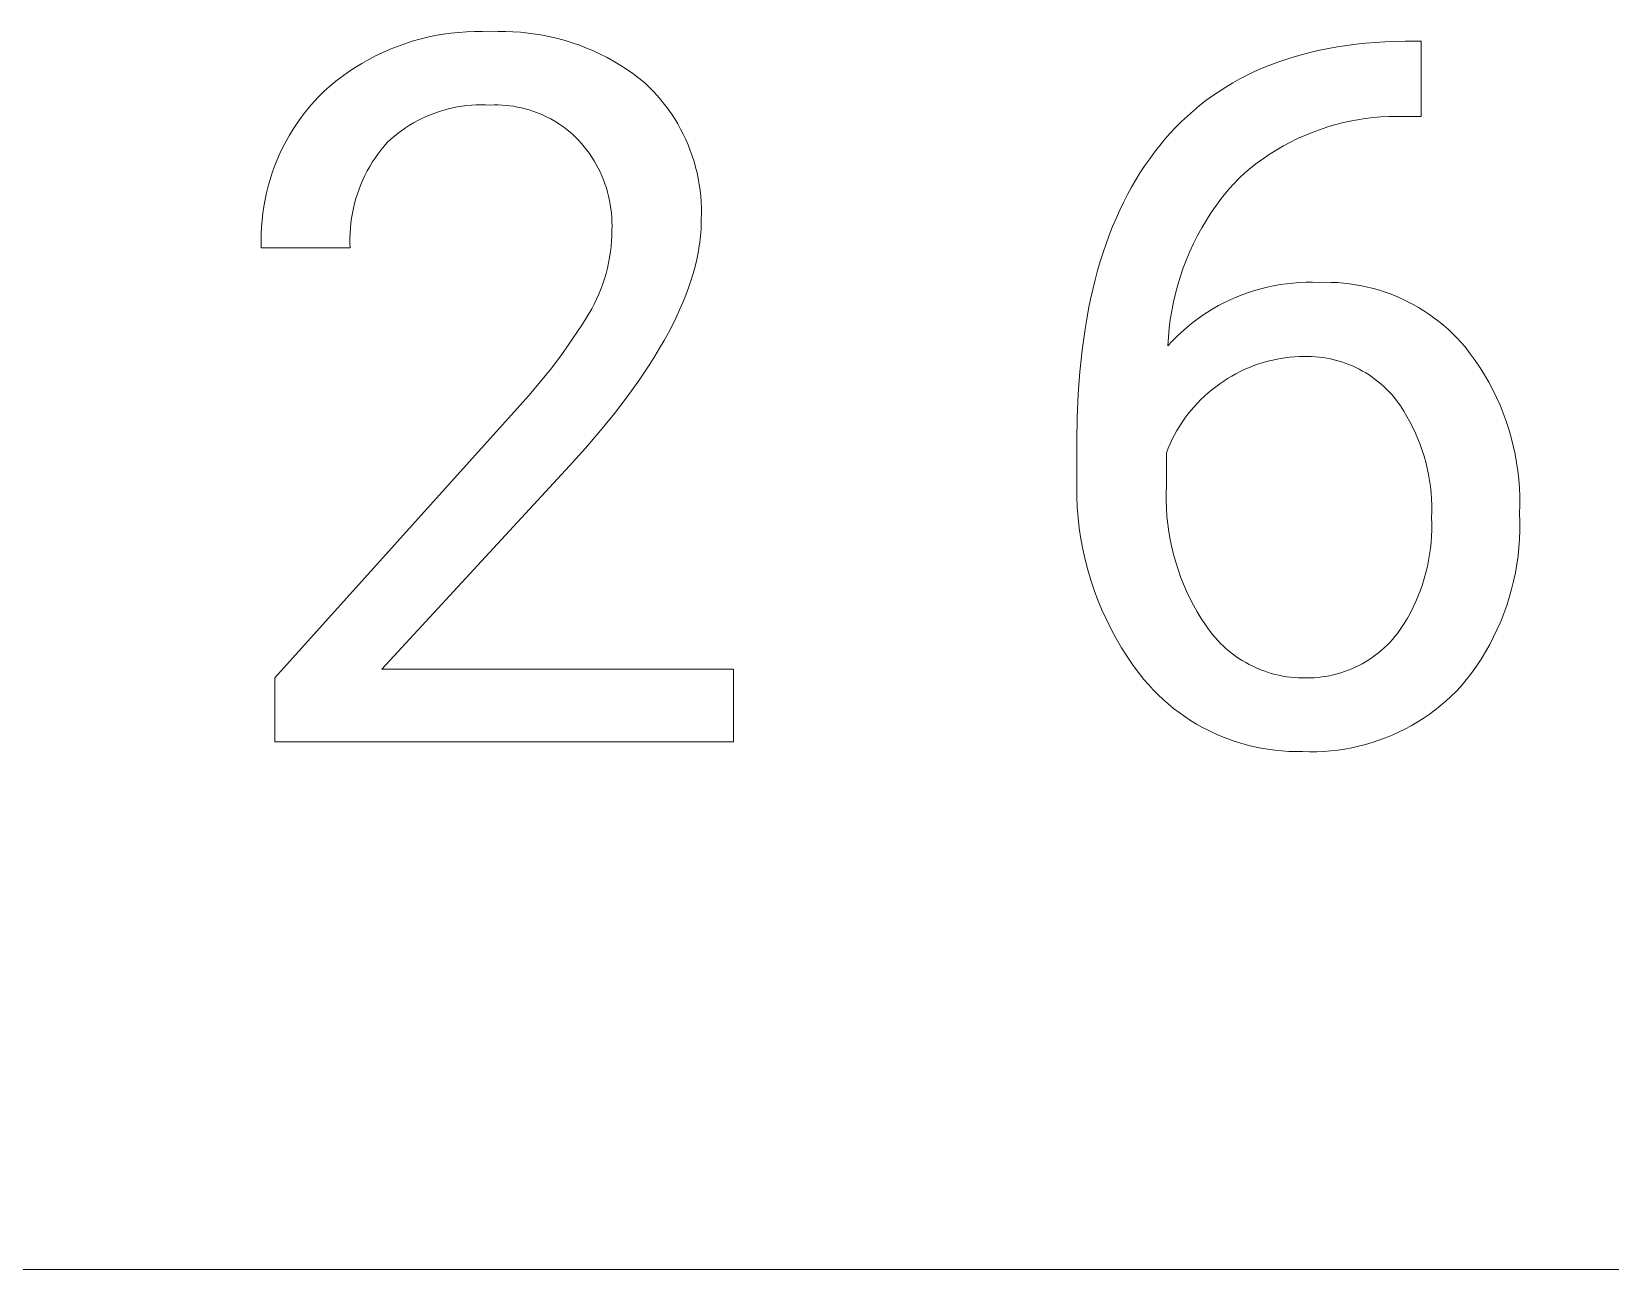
# Model space of a CAD drawing. Header units: millimetres. Extents: x 578 to 4608, y -138 to 2677.
# Drawn here: x 3785.6 to 3871.7, y 87 to 154.5 of the extents above; entities that cross this region are included whole.
import ezdxf

# ---------------------------------------------------------------- set-up
doc = ezdxf.new("R2010")
doc.units = ezdxf.units.MM
doc.header["$MEASUREMENT"] = 0
doc.layers.add('Domyślny', color=7, linetype='Continuous', true_color=0x000000)

msp = doc.modelspace()

# ---------------------------------------------------------------- linework, layer by layer
at = {"layer": 'Domyślny', "color": 18, "lineweight": 15, "true_color": 0x000000}
for p, q in [((3806.39, 153.921), (3806.804, 154.038)), ((3806.804, 154.038), (3807.222, 154.14)), ((3807.222, 154.14), (3807.643, 154.228)), ((3807.643, 154.228), (3808.067, 154.302)), ((3808.067, 154.302), (3808.493, 154.36)), ((3808.493, 154.36), (3808.921, 154.405)), ((3808.921, 154.405), (3809.35, 154.434)), ((3809.35, 154.434), (3809.779, 154.449)), ((3809.779, 154.449), (3810.21, 154.449)), ((3810.21, 154.449), (3810.639, 154.434)), ((3810.639, 154.434), (3811.051, 154.449)), ((3811.051, 154.449), (3811.464, 154.451)), ((3811.464, 154.451), (3811.876, 154.438)), ((3811.876, 154.438), (3812.287, 154.412)), ((3812.287, 154.412), (3812.697, 154.371)), ((3812.697, 154.371), (3813.106, 154.317)), ((3813.106, 154.317), (3813.513, 154.249)), ((3813.513, 154.249), (3813.917, 154.167)), ((3813.917, 154.167), (3814.318, 154.071)), ((3814.318, 154.071), (3814.715, 153.962)), ((3804.394, 153.128), (3804.782, 153.314)), ((3804.782, 153.314), (3805.176, 153.486)), ((3805.176, 153.486), (3805.576, 153.645)), ((3805.576, 153.645), (3805.981, 153.79)), ((3805.981, 153.79), (3806.39, 153.921)), ((3814.715, 153.962), (3815.109, 153.84)), ((3815.109, 153.84), (3815.498, 153.704)), ((3815.498, 153.704), (3815.883, 153.555)), ((3815.883, 153.555), (3816.262, 153.393)), ((3816.262, 153.393), (3816.635, 153.218)), ((3816.635, 153.218), (3817.003, 153.031)), ((3854.448, 153.075), (3854.904, 153.205)), ((3854.904, 153.205), (3855.369, 153.324)), ((3855.369, 153.324), (3855.842, 153.432)), ((3855.842, 153.432), (3856.324, 153.53)), ((3856.324, 153.53), (3856.815, 153.618)), ((3856.815, 153.618), (3857.314, 153.694)), ((3857.314, 153.694), (3857.822, 153.76)), ((3857.822, 153.76), (3858.338, 153.815)), ((3858.338, 153.815), (3858.863, 153.86)), ((3858.863, 153.86), (3859.396, 153.894)), ((3859.396, 153.894), (3859.938, 153.918)), ((3859.938, 153.918), (3860.489, 153.931)), ((3860.489, 153.931), (3861.361, 153.931)), ((3861.361, 153.931), (3861.361, 149.824)), ((3802.914, 152.254), (3803.272, 152.492)), ((3803.272, 152.492), (3803.639, 152.716)), ((3803.639, 152.716), (3804.013, 152.929)), ((3804.013, 152.929), (3804.394, 153.128)), ((3817.003, 153.031), (3817.363, 152.831)), ((3817.363, 152.831), (3817.717, 152.619)), ((3817.717, 152.619), (3818.063, 152.396)), ((3818.063, 152.396), (3818.402, 152.16)), ((3852.295, 152.266), (3852.708, 152.449)), ((3852.708, 152.449), (3853.13, 152.622)), ((3853.13, 152.622), (3853.561, 152.783)), ((3853.561, 152.783), (3854, 152.935)), ((3854, 152.935), (3854.448, 153.075)), ((3801.567, 151.186), (3801.89, 151.47)), ((3801.89, 151.47), (3802.222, 151.743)), ((3802.222, 151.743), (3802.564, 152.005)), ((3802.564, 152.005), (3802.914, 152.254)), ((3818.402, 152.16), (3818.732, 151.914)), ((3818.732, 151.914), (3819.054, 151.656)), ((3819.054, 151.656), (3819.287, 151.436)), ((3819.287, 151.436), (3819.511, 151.208)), ((3850.727, 151.427), (3851.106, 151.653)), ((3851.106, 151.653), (3851.494, 151.868)), ((3851.494, 151.868), (3851.89, 152.073)), ((3851.89, 152.073), (3852.295, 152.266)), ((3800.794, 150.356), (3801.042, 150.641)), ((3801.042, 150.641), (3801.3, 150.918)), ((3801.3, 150.918), (3801.567, 151.186)), ((3819.511, 151.208), (3819.729, 150.973)), ((3819.729, 150.973), (3819.938, 150.73)), ((3819.938, 150.73), (3820.139, 150.481)), ((3849.296, 150.418), (3849.641, 150.686)), ((3849.641, 150.686), (3849.994, 150.944)), ((3849.994, 150.944), (3850.356, 151.191)), ((3850.356, 151.191), (3850.727, 151.427)), ((3800.109, 149.453), (3800.327, 149.762)), ((3800.327, 149.762), (3800.556, 150.063)), ((3800.556, 150.063), (3800.794, 150.356)), ((3806.916, 149.712), (3806.688, 149.596)), ((3807.148, 149.819), (3806.916, 149.712)), ((3807.384, 149.919), (3807.148, 149.819)), ((3807.623, 150.011), (3807.384, 149.919)), ((3807.864, 150.094), (3807.623, 150.011)), ((3808.109, 150.169), (3807.864, 150.094)), ((3808.356, 150.236), (3808.109, 150.169)), ((3808.605, 150.294), (3808.356, 150.236)), ((3808.856, 150.343), (3808.605, 150.294)), ((3809.108, 150.384), (3808.856, 150.343)), ((3809.362, 150.417), (3809.108, 150.384)), ((3809.617, 150.44), (3809.362, 150.417)), ((3809.872, 150.455), (3809.617, 150.44)), ((3810.128, 150.462), (3809.872, 150.455)), ((3810.384, 150.459), (3810.128, 150.462)), ((3810.639, 150.448), (3810.384, 150.459)), ((3810.853, 150.454), (3810.639, 150.448)), ((3811.067, 150.454), (3810.853, 150.454)), ((3811.281, 150.446), (3811.067, 150.454)), ((3811.494, 150.43), (3811.281, 150.446)), ((3811.707, 150.407), (3811.494, 150.43)), ((3811.918, 150.378), (3811.707, 150.407)), ((3812.129, 150.34), (3811.918, 150.378)), ((3812.338, 150.296), (3812.129, 150.34)), ((3812.546, 150.245), (3812.338, 150.296)), ((3812.752, 150.186), (3812.546, 150.245)), ((3812.955, 150.121), (3812.752, 150.186)), ((3813.156, 150.049), (3812.955, 150.121)), ((3813.355, 149.97), (3813.156, 150.049)), ((3813.551, 149.884), (3813.355, 149.97)), ((3813.744, 149.791), (3813.551, 149.884)), ((3813.933, 149.692), (3813.744, 149.791)), ((3820.139, 150.481), (3820.331, 150.225)), ((3820.331, 150.225), (3820.515, 149.963)), ((3820.515, 149.963), (3820.69, 149.695)), ((3848.313, 149.549), (3848.632, 149.849)), ((3848.632, 149.849), (3848.96, 150.139)), ((3848.96, 150.139), (3849.296, 150.418)), ((3858.748, 149.762), (3858.322, 149.71)), ((3859.176, 149.799), (3858.748, 149.762)), ((3859.604, 149.822), (3859.176, 149.799)), ((3860.033, 149.83), (3859.604, 149.822)), ((3860.462, 149.824), (3860.033, 149.83)), ((3861.361, 149.824), (3860.462, 149.824)), ((3799.704, 148.814), (3799.901, 149.137)), ((3799.901, 149.137), (3800.109, 149.453)), ((3805.613, 148.906), (3805.413, 148.747)), ((3805.818, 149.059), (3805.613, 148.906)), ((3806.028, 149.204), (3805.818, 149.059)), ((3806.244, 149.343), (3806.028, 149.204)), ((3806.464, 149.473), (3806.244, 149.343)), ((3806.688, 149.596), (3806.464, 149.473)), ((3814.119, 149.587), (3813.933, 149.692)), ((3814.302, 149.475), (3814.119, 149.587)), ((3814.48, 149.357), (3814.302, 149.475)), ((3814.655, 149.233), (3814.48, 149.357)), ((3814.825, 149.103), (3814.655, 149.233)), ((3814.99, 148.968), (3814.825, 149.103)), ((3815.151, 148.827), (3814.99, 148.968)), ((3820.69, 149.695), (3820.855, 149.421)), ((3820.855, 149.421), (3821.012, 149.141)), ((3821.012, 149.141), (3821.159, 148.857)), ((3821.159, 148.857), (3821.296, 148.568)), ((3847.407, 148.583), (3847.7, 148.916)), ((3847.7, 148.916), (3848.002, 149.238)), ((3848.002, 149.238), (3848.313, 149.549)), ((3855.423, 148.954), (3855.026, 148.791)), ((3855.825, 149.104), (3855.423, 148.954)), ((3856.232, 149.239), (3855.825, 149.104)), ((3856.643, 149.362), (3856.232, 149.239)), ((3857.059, 149.47), (3856.643, 149.362)), ((3857.477, 149.564), (3857.059, 149.47)), ((3857.899, 149.644), (3857.477, 149.564)), ((3858.322, 149.71), (3857.899, 149.644)), ((3799.179, 147.809), (3799.342, 148.15)), ((3799.342, 148.15), (3799.517, 148.485)), ((3799.517, 148.485), (3799.704, 148.814)), ((3804.679, 147.992), (3804.515, 147.776)), ((3804.851, 148.203), (3804.679, 147.992)), ((3805.03, 148.408), (3804.851, 148.203)), ((3805.218, 148.581), (3805.03, 148.408)), ((3805.413, 148.747), (3805.218, 148.581)), ((3815.307, 148.68), (3815.151, 148.827)), ((3815.457, 148.529), (3815.307, 148.68)), ((3815.613, 148.355), (3815.457, 148.529)), ((3815.763, 148.177), (3815.613, 148.355)), ((3815.906, 147.993), (3815.763, 148.177)), ((3816.043, 147.804), (3815.906, 147.993)), ((3821.296, 148.568), (3821.423, 148.274)), ((3821.423, 148.274), (3821.541, 147.976)), ((3846.844, 147.887), (3847.122, 148.24)), ((3847.122, 148.24), (3847.407, 148.583)), ((3853.501, 148.008), (3853.137, 147.781)), ((3853.872, 148.223), (3853.501, 148.008)), ((3854.25, 148.425), (3853.872, 148.223)), ((3854.635, 148.615), (3854.25, 148.425)), ((3855.026, 148.791), (3854.635, 148.615)), ((3798.886, 147.112), (3799.027, 147.463)), ((3799.027, 147.463), (3799.179, 147.809)), ((3804.21, 147.326), (3804.069, 147.094)), ((3804.359, 147.553), (3804.21, 147.326)), ((3804.515, 147.776), (3804.359, 147.553)), ((3816.174, 147.611), (3816.043, 147.804)), ((3816.297, 147.414), (3816.174, 147.611)), ((3816.414, 147.212), (3816.297, 147.414)), ((3816.524, 147.007), (3816.414, 147.212)), ((3821.541, 147.976), (3821.649, 147.675)), ((3821.649, 147.675), (3821.746, 147.37)), ((3821.746, 147.37), (3821.833, 147.061)), ((3846.065, 146.769), (3846.316, 147.151)), ((3846.316, 147.151), (3846.576, 147.524)), ((3846.576, 147.524), (3846.844, 147.887)), ((3852.433, 147.29), (3852.094, 147.028)), ((3852.781, 147.542), (3852.433, 147.29)), ((3853.137, 147.781), (3852.781, 147.542)), ((3798.537, 146.033), (3798.641, 146.397)), ((3798.641, 146.397), (3798.758, 146.756)), ((3798.758, 146.756), (3798.886, 147.112)), ((3803.695, 146.369), (3803.587, 146.12)), ((3803.811, 146.615), (3803.695, 146.369)), ((3803.936, 146.856), (3803.811, 146.615)), ((3804.069, 147.094), (3803.936, 146.856)), ((3816.627, 146.798), (3816.524, 147.007)), ((3816.723, 146.585), (3816.627, 146.798)), ((3816.811, 146.369), (3816.723, 146.585)), ((3816.892, 146.151), (3816.811, 146.369)), ((3821.833, 147.061), (3821.91, 146.751)), ((3821.91, 146.751), (3821.976, 146.437)), ((3821.976, 146.437), (3822.031, 146.122)), ((3845.589, 145.975), (3845.823, 146.377)), ((3845.823, 146.377), (3846.065, 146.769)), ((3851.443, 146.469), (3851.116, 146.113)), ((3851.764, 146.754), (3851.443, 146.469)), ((3852.094, 147.028), (3851.764, 146.754)), ((3798.365, 145.297), (3798.444, 145.667)), ((3798.444, 145.667), (3798.537, 146.033)), ((3803.397, 145.61), (3803.316, 145.351)), ((3803.488, 145.867), (3803.397, 145.61)), ((3803.587, 146.12), (3803.488, 145.867)), ((3816.965, 145.93), (3816.892, 146.151)), ((3817.031, 145.706), (3816.965, 145.93)), ((3817.089, 145.48), (3817.031, 145.706)), ((3817.139, 145.253), (3817.089, 145.48)), ((3822.031, 146.122), (3822.076, 145.805)), ((3822.076, 145.805), (3822.111, 145.487)), ((3822.111, 145.487), (3822.134, 145.167)), ((3845.149, 145.142), (3845.365, 145.564)), ((3845.365, 145.564), (3845.589, 145.975)), ((3850.8, 145.746), (3850.498, 145.368)), ((3851.116, 146.113), (3850.8, 145.746)), ((3798.2, 144.175), (3798.243, 144.551)), ((3798.243, 144.551), (3798.297, 144.925)), ((3798.297, 144.925), (3798.365, 145.297)), ((3803.125, 144.558), (3803.08, 144.29)), ((3803.18, 144.825), (3803.125, 144.558)), ((3803.243, 145.089), (3803.18, 144.825)), ((3803.316, 145.351), (3803.243, 145.089)), ((3817.181, 145.024), (3817.139, 145.253)), ((3817.216, 144.793), (3817.181, 145.024)), ((3817.243, 144.561), (3817.216, 144.793)), ((3817.261, 144.329), (3817.243, 144.561)), ((3822.134, 145.167), (3822.147, 144.848)), ((3822.147, 144.848), (3822.149, 144.527)), ((3844.744, 144.271), (3844.942, 144.712)), ((3844.942, 144.712), (3845.149, 145.142)), ((3849.933, 144.583), (3849.671, 144.177)), ((3850.209, 144.981), (3849.933, 144.583)), ((3850.498, 145.368), (3850.209, 144.981)), ((3798.154, 143.42), (3798.171, 143.798)), ((3798.171, 143.798), (3798.2, 144.175)), ((3803.017, 143.75), (3802.999, 143.479)), ((3803.044, 144.021), (3803.017, 143.75)), ((3803.08, 144.29), (3803.044, 144.021)), ((3817.272, 144.096), (3817.261, 144.329)), ((3817.269, 143.63), (3817.274, 143.863)), ((3817.274, 143.863), (3817.272, 144.096)), ((3822.134, 143.854), (3822.125, 143.676)), ((3822.139, 144.031), (3822.134, 143.854)), ((3822.141, 144.207), (3822.139, 144.031)), ((3822.149, 144.527), (3822.141, 144.207)), ((3844.374, 143.361), (3844.555, 143.821)), ((3844.555, 143.821), (3844.744, 144.271)), ((3849.423, 143.761), (3849.189, 143.338)), ((3849.671, 144.177), (3849.423, 143.761)), ((3798.15, 143.042), (3798.154, 143.42)), ((3798.158, 142.664), (3798.15, 143.042)), ((3802.999, 143.479), (3802.991, 143.207)), ((3802.991, 143.207), (3802.992, 142.936)), ((3802.992, 142.936), (3803.003, 142.664)), ((3817.223, 142.736), (3817.248, 143.034)), ((3817.248, 143.034), (3817.263, 143.332)), ((3817.263, 143.332), (3817.269, 143.63)), ((3822.055, 142.952), (3822.029, 142.769)), ((3822.078, 143.135), (3822.055, 142.952)), ((3822.097, 143.316), (3822.078, 143.135)), ((3822.113, 143.497), (3822.097, 143.316)), ((3822.125, 143.676), (3822.113, 143.497)), ((3844.039, 142.412), (3844.202, 142.891)), ((3844.202, 142.891), (3844.374, 143.361)), ((3848.971, 142.906), (3848.767, 142.467)), ((3849.189, 143.338), (3848.971, 142.906)), ((3803.003, 142.664), (3798.158, 142.664)), ((3817.088, 141.851), (3817.142, 142.144)), ((3817.142, 142.144), (3817.187, 142.439)), ((3817.187, 142.439), (3817.223, 142.736)), ((3821.889, 142.024), (3821.798, 141.644)), ((3821.966, 142.398), (3821.889, 142.024)), ((3822.029, 142.769), (3821.966, 142.398)), ((3843.885, 141.923), (3844.039, 142.412)), ((3848.578, 142.022), (3848.405, 141.57)), ((3848.767, 142.467), (3848.578, 142.022)), ((3816.865, 140.983), (3816.949, 141.27)), ((3816.949, 141.27), (3817.023, 141.559)), ((3817.023, 141.559), (3817.088, 141.851)), ((3821.693, 141.261), (3821.574, 140.874)), ((3821.798, 141.644), (3821.693, 141.261)), ((3843.603, 140.916), (3843.74, 141.424)), ((3843.74, 141.424), (3843.885, 141.923)), ((3848.247, 141.113), (3848.105, 140.651)), ((3848.405, 141.57), (3848.247, 141.113)), ((3816.558, 140.142), (3816.67, 140.419)), ((3816.67, 140.419), (3816.772, 140.7)), ((3816.772, 140.7), (3816.865, 140.983)), ((3821.441, 140.482), (3821.293, 140.085)), ((3821.574, 140.874), (3821.441, 140.482)), ((3843.357, 139.87), (3843.476, 140.398)), ((3843.476, 140.398), (3843.603, 140.916)), ((3848.105, 140.651), (3847.979, 140.184)), ((3851.958, 140.231), (3852.296, 140.34)), ((3852.296, 140.34), (3852.638, 140.438)), ((3852.638, 140.438), (3852.982, 140.524)), ((3852.982, 140.524), (3853.33, 140.597)), ((3853.33, 140.597), (3853.68, 140.66)), ((3853.68, 140.66), (3854.032, 140.71)), ((3854.032, 140.71), (3854.385, 140.748)), ((3854.385, 140.748), (3854.739, 140.774)), ((3854.739, 140.774), (3855.094, 140.787)), ((3855.094, 140.787), (3855.45, 140.789)), ((3855.45, 140.789), (3855.805, 140.778)), ((3855.805, 140.778), (3856.139, 140.786)), ((3856.139, 140.786), (3856.472, 140.783)), ((3856.472, 140.783), (3856.806, 140.768)), ((3856.806, 140.768), (3857.138, 140.742)), ((3857.138, 140.742), (3857.47, 140.704)), ((3857.47, 140.704), (3857.8, 140.656)), ((3857.8, 140.656), (3858.128, 140.596)), ((3858.128, 140.596), (3858.454, 140.526)), ((3858.454, 140.526), (3858.778, 140.444)), ((3858.778, 140.444), (3859.098, 140.352)), ((3859.098, 140.352), (3859.416, 140.248)), ((3859.416, 140.248), (3859.729, 140.134)), ((3816.169, 139.336), (3816.307, 139.6)), ((3816.307, 139.6), (3816.437, 139.869)), ((3816.437, 139.869), (3816.558, 140.142)), ((3821.132, 139.685), (3820.957, 139.28)), ((3821.293, 140.085), (3821.132, 139.685)), ((3843.247, 139.332), (3843.357, 139.87)), ((3847.869, 139.713), (3847.775, 139.238)), ((3847.979, 140.184), (3847.869, 139.713)), ((3850.025, 139.34), (3850.334, 139.516)), ((3850.334, 139.516), (3850.648, 139.681)), ((3850.648, 139.681), (3850.968, 139.835)), ((3850.968, 139.835), (3851.294, 139.978)), ((3851.294, 139.978), (3851.624, 140.11)), ((3851.624, 140.11), (3851.958, 140.231)), ((3859.729, 140.134), (3860.039, 140.01)), ((3860.039, 140.01), (3860.344, 139.875)), ((3860.344, 139.875), (3860.645, 139.73)), ((3860.645, 139.73), (3860.94, 139.575)), ((3860.94, 139.575), (3861.23, 139.41)), ((3861.23, 139.41), (3861.514, 139.235)), ((3815.661, 138.509), (3816.169, 139.336)), ((3820.768, 138.871), (3820.565, 138.458)), ((3820.957, 139.28), (3820.768, 138.871)), ((3843.053, 138.228), (3843.145, 138.785)), ((3843.145, 138.785), (3843.247, 139.332)), ((3847.698, 138.76), (3847.637, 138.281)), ((3847.775, 139.238), (3847.698, 138.76)), ((3848.581, 138.309), (3848.855, 138.534)), ((3848.855, 138.534), (3849.137, 138.751)), ((3849.137, 138.751), (3849.426, 138.957)), ((3849.426, 138.957), (3849.722, 139.154)), ((3849.722, 139.154), (3850.025, 139.34)), ((3861.514, 139.235), (3861.793, 139.051)), ((3861.793, 139.051), (3862.064, 138.857)), ((3862.064, 138.857), (3862.33, 138.655)), ((3862.33, 138.655), (3862.588, 138.443)), ((3814.57, 136.905), (3815.128, 137.699)), ((3815.128, 137.699), (3815.661, 138.509)), ((3820.347, 138.041), (3820.116, 137.619)), ((3820.565, 138.458), (3820.347, 138.041)), ((3842.894, 137.085), (3843.053, 138.228)), ((3847.593, 137.799), (3847.565, 137.316)), ((3847.637, 138.281), (3847.593, 137.799)), ((3847.806, 137.577), (3848.056, 137.83)), ((3848.056, 137.83), (3848.314, 138.074)), ((3848.314, 138.074), (3848.581, 138.309)), ((3862.588, 138.443), (3862.838, 138.223)), ((3862.838, 138.223), (3863.082, 137.995)), ((3863.082, 137.995), (3863.317, 137.758)), ((3863.317, 137.758), (3863.544, 137.514)), ((3813.988, 136.129), (3814.57, 136.905)), ((3819.871, 137.193), (3819.611, 136.763)), ((3820.116, 137.619), (3819.871, 137.193)), ((3842.771, 135.902), (3842.894, 137.085)), ((3847.565, 137.316), (3847.806, 137.577)), ((3863.544, 137.514), (3863.763, 137.262)), ((3863.763, 137.262), (3864.048, 136.895)), ((3864.048, 136.895), (3864.32, 136.519)), ((3813.382, 135.371), (3813.988, 136.129)), ((3819.338, 136.328), (3819.051, 135.89)), ((3819.611, 136.763), (3819.338, 136.328)), ((3851.732, 136.03), (3851.499, 135.918)), ((3851.968, 136.133), (3851.732, 136.03)), ((3852.208, 136.229), (3851.968, 136.133)), ((3852.451, 136.317), (3852.208, 136.229)), ((3852.697, 136.396), (3852.451, 136.317)), ((3852.945, 136.468), (3852.697, 136.396)), ((3853.195, 136.531), (3852.945, 136.468)), ((3853.447, 136.586), (3853.195, 136.531)), ((3853.701, 136.633), (3853.447, 136.586)), ((3853.956, 136.671), (3853.701, 136.633)), ((3854.213, 136.701), (3853.956, 136.671)), ((3854.47, 136.722), (3854.213, 136.701)), ((3854.728, 136.735), (3854.47, 136.722)), ((3854.986, 136.739), (3854.728, 136.735)), ((3855.194, 136.741), (3854.986, 136.739)), ((3855.402, 136.737), (3855.194, 136.741)), ((3855.61, 136.725), (3855.402, 136.737)), ((3855.817, 136.706), (3855.61, 136.725)), ((3856.023, 136.681), (3855.817, 136.706)), ((3856.229, 136.648), (3856.023, 136.681)), ((3856.433, 136.609), (3856.229, 136.648)), ((3856.635, 136.562), (3856.433, 136.609)), ((3856.836, 136.509), (3856.635, 136.562)), ((3857.035, 136.449), (3856.836, 136.509)), ((3857.232, 136.382), (3857.035, 136.449)), ((3857.427, 136.309), (3857.232, 136.382)), ((3857.619, 136.229), (3857.427, 136.309)), ((3857.808, 136.142), (3857.619, 136.229)), ((3857.994, 136.049), (3857.808, 136.142)), ((3858.177, 135.95), (3857.994, 136.049)), ((3858.356, 135.845), (3858.177, 135.95)), ((3864.32, 136.519), (3864.579, 136.133)), ((3864.579, 136.133), (3864.825, 135.739)), ((3812.754, 134.633), (3813.382, 135.371)), ((3818.749, 135.447), (3818.104, 134.548)), ((3819.051, 135.89), (3818.749, 135.447)), ((3842.683, 134.681), (3842.771, 135.902)), ((3850.179, 135.092), (3849.967, 134.928)), ((3850.396, 135.249), (3850.179, 135.092)), ((3850.608, 135.397), (3850.396, 135.249)), ((3850.824, 135.539), (3850.608, 135.397)), ((3851.045, 135.672), (3850.824, 135.539)), ((3851.27, 135.799), (3851.045, 135.672)), ((3851.499, 135.918), (3851.27, 135.799)), ((3858.532, 135.734), (3858.356, 135.845)), ((3858.704, 135.617), (3858.532, 135.734)), ((3858.872, 135.494), (3858.704, 135.617)), ((3859.035, 135.366), (3858.872, 135.494)), ((3859.194, 135.232), (3859.035, 135.366)), ((3859.349, 135.093), (3859.194, 135.232)), ((3859.498, 134.949), (3859.349, 135.093)), ((3864.825, 135.739), (3865.056, 135.336)), ((3865.056, 135.336), (3865.274, 134.926)), ((3812.102, 133.914), (3812.754, 134.633)), ((3818.104, 134.548), (3817.403, 133.633)), ((3842.63, 133.421), (3842.683, 134.681)), ((3849.365, 134.394), (3849.177, 134.203)), ((3849.56, 134.579), (3849.365, 134.394)), ((3849.76, 134.757), (3849.56, 134.579)), ((3849.967, 134.928), (3849.76, 134.757)), ((3859.643, 134.799), (3859.498, 134.949)), ((3859.783, 134.645), (3859.643, 134.799)), ((3859.917, 134.486), (3859.783, 134.645)), ((3860.046, 134.323), (3859.917, 134.486)), ((3860.239, 134.046), (3860.046, 134.323)), ((3865.274, 134.926), (3865.478, 134.508)), ((3865.478, 134.508), (3865.667, 134.084)), ((3798.896, 119.232), (3812.102, 133.914)), ((3817.403, 133.633), (3816.645, 132.701)), ((3842.613, 132.122), (3842.63, 133.421)), ((3848.492, 133.378), (3848.339, 133.158)), ((3848.653, 133.593), (3848.492, 133.378)), ((3848.821, 133.802), (3848.653, 133.593)), ((3848.995, 134.006), (3848.821, 133.802)), ((3849.177, 134.203), (3848.995, 134.006)), ((3860.423, 133.762), (3860.239, 134.046)), ((3860.597, 133.472), (3860.423, 133.762)), ((3860.761, 133.176), (3860.597, 133.472)), ((3865.667, 134.084), (3865.841, 133.653)), ((3865.841, 133.653), (3866.001, 133.217)), ((3816.645, 132.701), (3815.831, 131.752)), ((3848.055, 132.703), (3847.924, 132.469)), ((3848.193, 132.933), (3848.055, 132.703)), ((3848.339, 133.158), (3848.193, 132.933)), ((3860.915, 132.875), (3860.761, 133.176)), ((3861.059, 132.569), (3860.915, 132.875)), ((3861.193, 132.259), (3861.059, 132.569)), ((3866.001, 133.217), (3866.145, 132.776)), ((3866.145, 132.776), (3866.274, 132.329)), ((3815.831, 131.752), (3814.961, 130.787)), ((3842.613, 130.27), (3842.613, 132.122)), ((3847.582, 131.741), (3847.484, 131.491)), ((3847.688, 131.988), (3847.582, 131.741)), ((3847.802, 132.23), (3847.688, 131.988)), ((3847.924, 132.469), (3847.802, 132.23)), ((3861.316, 131.944), (3861.193, 132.259)), ((3861.429, 131.625), (3861.316, 131.944)), ((3866.274, 132.329), (3866.388, 131.879)), ((3866.388, 131.879), (3866.486, 131.425)), ((3814.961, 130.787), (3804.734, 119.701)), ((3847.484, 131.491), (3847.484, 129.72)), ((3861.531, 131.303), (3861.429, 131.625)), ((3861.622, 130.977), (3861.531, 131.303)), ((3861.702, 130.648), (3861.622, 130.977)), ((3866.486, 131.425), (3866.568, 130.968)), ((3866.568, 130.968), (3866.635, 130.508)), ((3842.598, 129.691), (3842.613, 130.27)), ((3861.771, 130.317), (3861.702, 130.648)), ((3861.828, 129.984), (3861.771, 130.317)), ((3861.875, 129.649), (3861.828, 129.984)), ((3866.635, 130.508), (3866.686, 130.046)), ((3866.686, 130.046), (3866.721, 129.583)), ((3842.603, 129.112), (3842.598, 129.691)), ((3842.629, 128.533), (3842.603, 129.112)), ((3847.484, 129.72), (3847.471, 129.297)), ((3847.471, 129.297), (3847.472, 128.874)), ((3861.91, 129.313), (3861.875, 129.649)), ((3861.934, 128.976), (3861.91, 129.313)), ((3866.721, 129.583), (3866.739, 129.119)), ((3866.739, 129.119), (3866.742, 128.654)), ((3842.674, 127.956), (3842.629, 128.533)), ((3847.472, 128.874), (3847.488, 128.451)), ((3847.488, 128.451), (3847.517, 128.029)), ((3861.947, 128.638), (3861.934, 128.976)), ((3861.938, 127.962), (3861.948, 128.3)), ((3861.948, 128.3), (3861.947, 128.638)), ((3866.742, 128.654), (3866.729, 128.19)), ((3842.74, 127.38), (3842.674, 127.956)), ((3842.826, 126.807), (3842.74, 127.38)), ((3847.517, 128.029), (3847.561, 127.608)), ((3847.561, 127.608), (3847.619, 127.189)), ((3861.949, 127.626), (3861.938, 127.962)), ((3861.948, 127.29), (3861.949, 127.626)), ((3866.729, 128.19), (3866.745, 127.727)), ((3866.745, 127.727), (3866.744, 127.263)), ((3842.931, 126.237), (3842.826, 126.807)), ((3847.619, 127.189), (3847.692, 126.772)), ((3847.692, 126.772), (3847.778, 126.357)), ((3861.878, 126.286), (3861.912, 126.62)), ((3861.912, 126.62), (3861.936, 126.955)), ((3861.936, 126.955), (3861.948, 127.29)), ((3866.728, 126.8), (3866.696, 126.337)), ((3866.744, 127.263), (3866.728, 126.8)), ((3843.057, 125.672), (3842.931, 126.237)), ((3843.201, 125.111), (3843.057, 125.672)), ((3847.778, 126.357), (3847.879, 125.946)), ((3847.879, 125.946), (3847.993, 125.539)), ((3861.708, 125.294), (3861.776, 125.622)), ((3861.776, 125.622), (3861.832, 125.953)), ((3861.832, 125.953), (3861.878, 126.286)), ((3866.648, 125.876), (3866.584, 125.417)), ((3866.696, 126.337), (3866.648, 125.876)), ((3843.366, 124.555), (3843.201, 125.111)), ((3847.993, 125.539), (3848.121, 125.135)), ((3848.121, 125.135), (3848.263, 124.737)), ((3861.54, 124.644), (3861.629, 124.967)), ((3861.629, 124.967), (3861.708, 125.294)), ((3866.505, 124.96), (3866.41, 124.506)), ((3866.584, 125.417), (3866.505, 124.96)), ((3843.549, 124.006), (3843.366, 124.555)), ((3843.752, 123.463), (3843.549, 124.006)), ((3848.263, 124.737), (3848.417, 124.343)), ((3848.417, 124.343), (3848.586, 123.955)), ((3848.586, 123.955), (3848.767, 123.572)), ((3861.206, 123.693), (3861.328, 124.006)), ((3861.328, 124.006), (3861.439, 124.323)), ((3861.439, 124.323), (3861.54, 124.644)), ((3866.299, 124.056), (3866.173, 123.61)), ((3866.41, 124.506), (3866.299, 124.056)), ((3843.973, 122.928), (3843.752, 123.463)), ((3848.767, 123.572), (3848.961, 123.196)), ((3848.961, 123.196), (3849.168, 122.827)), ((3860.78, 122.781), (3860.932, 123.081)), ((3860.932, 123.081), (3861.074, 123.385)), ((3861.074, 123.385), (3861.206, 123.693)), ((3866.032, 123.168), (3865.876, 122.731)), ((3866.173, 123.61), (3866.032, 123.168)), ((3844.213, 122.401), (3843.973, 122.928)), ((3844.471, 121.882), (3844.213, 122.401)), ((3849.168, 122.827), (3849.387, 122.465)), ((3849.387, 122.465), (3849.618, 122.11)), ((3860.264, 121.917), (3860.445, 122.199)), ((3860.445, 122.199), (3860.617, 122.488)), ((3860.617, 122.488), (3860.78, 122.781)), ((3865.705, 122.3), (3865.519, 121.876)), ((3865.876, 122.731), (3865.705, 122.3)), ((3844.746, 121.372), (3844.471, 121.882)), ((3845.04, 120.873), (3844.746, 121.372)), ((3849.618, 122.11), (3849.74, 121.932)), ((3849.74, 121.932), (3849.867, 121.757)), ((3849.867, 121.757), (3850.001, 121.587)), ((3850.001, 121.587), (3850.14, 121.421)), ((3850.14, 121.421), (3850.285, 121.261)), ((3859.803, 121.315), (3859.94, 121.476)), ((3859.94, 121.476), (3860.073, 121.641)), ((3860.073, 121.641), (3860.264, 121.917)), ((3865.319, 121.457), (3865.105, 121.046)), ((3865.519, 121.876), (3865.319, 121.457)), ((3845.35, 120.384), (3845.04, 120.873)), ((3850.285, 121.261), (3850.435, 121.105)), ((3850.435, 121.105), (3850.59, 120.954)), ((3850.59, 120.954), (3850.751, 120.809)), ((3850.751, 120.809), (3850.916, 120.669)), ((3850.916, 120.669), (3851.085, 120.535)), ((3851.085, 120.535), (3851.259, 120.407)), ((3858.697, 120.335), (3858.869, 120.458)), ((3858.869, 120.458), (3859.036, 120.588)), ((3859.036, 120.588), (3859.199, 120.723)), ((3859.199, 120.723), (3859.358, 120.863)), ((3859.358, 120.863), (3859.511, 121.009)), ((3859.511, 121.009), (3859.659, 121.159)), ((3859.659, 121.159), (3859.803, 121.315)), ((3864.876, 120.643), (3864.634, 120.247)), ((3865.105, 121.046), (3864.876, 120.643)), ((3804.734, 119.701), (3823.899, 119.701)), ((3823.899, 119.701), (3823.899, 115.742)), ((3845.678, 119.906), (3845.35, 120.384)), ((3846.021, 119.44), (3845.678, 119.906)), ((3851.259, 120.407), (3851.438, 120.285)), ((3851.438, 120.285), (3851.62, 120.169)), ((3851.62, 120.169), (3851.806, 120.059)), ((3851.806, 120.059), (3851.996, 119.955)), ((3851.996, 119.955), (3852.19, 119.858)), ((3852.19, 119.858), (3852.386, 119.767)), ((3852.386, 119.767), (3852.585, 119.684)), ((3852.585, 119.684), (3852.787, 119.607)), ((3852.787, 119.607), (3852.992, 119.536)), ((3857.194, 119.569), (3857.392, 119.642)), ((3857.392, 119.642), (3857.588, 119.722)), ((3857.588, 119.722), (3857.781, 119.808)), ((3857.781, 119.808), (3857.972, 119.901)), ((3857.972, 119.901), (3858.158, 120)), ((3858.158, 120), (3858.342, 120.105)), ((3858.342, 120.105), (3858.521, 120.217)), ((3858.521, 120.217), (3858.697, 120.335)), ((3864.379, 119.86), (3864.11, 119.482)), ((3864.634, 120.247), (3864.379, 119.86)), ((3798.896, 115.742), (3798.896, 119.232)), ((3846.258, 119.145), (3846.021, 119.44)), ((3846.505, 118.859), (3846.258, 119.145)), ((3846.762, 118.582), (3846.505, 118.859)), ((3852.992, 119.536), (3853.199, 119.473)), ((3853.199, 119.473), (3853.408, 119.417)), ((3853.408, 119.417), (3853.618, 119.368)), ((3853.618, 119.368), (3853.83, 119.326)), ((3853.83, 119.326), (3854.044, 119.291)), ((3854.044, 119.291), (3854.258, 119.264)), ((3854.258, 119.264), (3854.474, 119.244)), ((3854.474, 119.244), (3854.69, 119.231)), ((3854.69, 119.231), (3854.906, 119.225)), ((3854.906, 119.225), (3855.117, 119.221)), ((3855.117, 119.221), (3855.329, 119.224)), ((3855.329, 119.224), (3855.54, 119.234)), ((3855.54, 119.234), (3855.751, 119.251)), ((3855.751, 119.251), (3855.961, 119.275)), ((3855.961, 119.275), (3856.17, 119.306)), ((3856.17, 119.306), (3856.378, 119.345)), ((3856.378, 119.345), (3856.585, 119.391)), ((3856.585, 119.391), (3856.79, 119.443)), ((3856.79, 119.443), (3856.993, 119.502)), ((3856.993, 119.502), (3857.194, 119.569)), ((3863.535, 118.755), (3863.269, 118.477)), ((3863.829, 119.114), (3863.535, 118.755)), ((3864.11, 119.482), (3863.829, 119.114)), ((3847.028, 118.313), (3846.762, 118.582)), ((3847.303, 118.054), (3847.028, 118.313)), ((3847.587, 117.805), (3847.303, 118.054)), ((3862.708, 117.95), (3862.414, 117.701)), ((3862.993, 118.209), (3862.708, 117.95)), ((3863.269, 118.477), (3862.993, 118.209)), ((3847.88, 117.566), (3847.587, 117.805)), ((3848.18, 117.337), (3847.88, 117.566)), ((3848.489, 117.118), (3848.18, 117.337)), ((3848.804, 116.91), (3848.489, 117.118)), ((3861.482, 117.018), (3861.157, 116.812)), ((3861.801, 117.235), (3861.482, 117.018)), ((3862.111, 117.463), (3861.801, 117.235)), ((3862.414, 117.701), (3862.111, 117.463)), ((3849.127, 116.713), (3848.804, 116.91)), ((3849.456, 116.528), (3849.127, 116.713)), ((3849.792, 116.354), (3849.456, 116.528)), ((3850.133, 116.191), (3849.792, 116.354)), ((3850.48, 116.041), (3850.133, 116.191)), ((3860.14, 116.265), (3859.789, 116.106)), ((3860.485, 116.436), (3860.14, 116.265)), ((3860.824, 116.618), (3860.485, 116.436)), ((3861.157, 116.812), (3860.824, 116.618)), ((3823.899, 115.742), (3798.896, 115.742)), ((3850.831, 115.902), (3850.48, 116.041)), ((3851.188, 115.776), (3850.831, 115.902)), ((3851.548, 115.662), (3851.188, 115.776)), ((3851.912, 115.561), (3851.548, 115.662)), ((3852.279, 115.472), (3851.912, 115.561)), ((3852.65, 115.396), (3852.279, 115.472)), ((3853.022, 115.333), (3852.65, 115.396)), ((3853.397, 115.283), (3853.022, 115.333)), ((3857.208, 115.349), (3856.827, 115.293)), ((3857.587, 115.419), (3857.208, 115.349)), ((3857.963, 115.501), (3857.587, 115.419)), ((3858.336, 115.597), (3857.963, 115.501)), ((3858.706, 115.705), (3858.336, 115.597)), ((3859.071, 115.826), (3858.706, 115.705)), ((3859.433, 115.96), (3859.071, 115.826)), ((3859.789, 116.106), (3859.433, 115.96)), ((3853.773, 115.246), (3853.397, 115.283)), ((3854.15, 115.222), (3853.773, 115.246)), ((3854.528, 115.21), (3854.15, 115.222)), ((3854.906, 115.212), (3854.528, 115.21)), ((3855.291, 115.202), (3854.906, 115.212)), ((3855.676, 115.205), (3855.291, 115.202)), ((3856.061, 115.221), (3855.676, 115.205)), ((3856.445, 115.25), (3856.061, 115.221)), ((3856.827, 115.293), (3856.445, 115.25)), ((3085.215, 86.987), (4608.263, 86.987))]:
    msp.add_line(p, q, dxfattribs=at)

doc.saveas('drawing.dxf')
